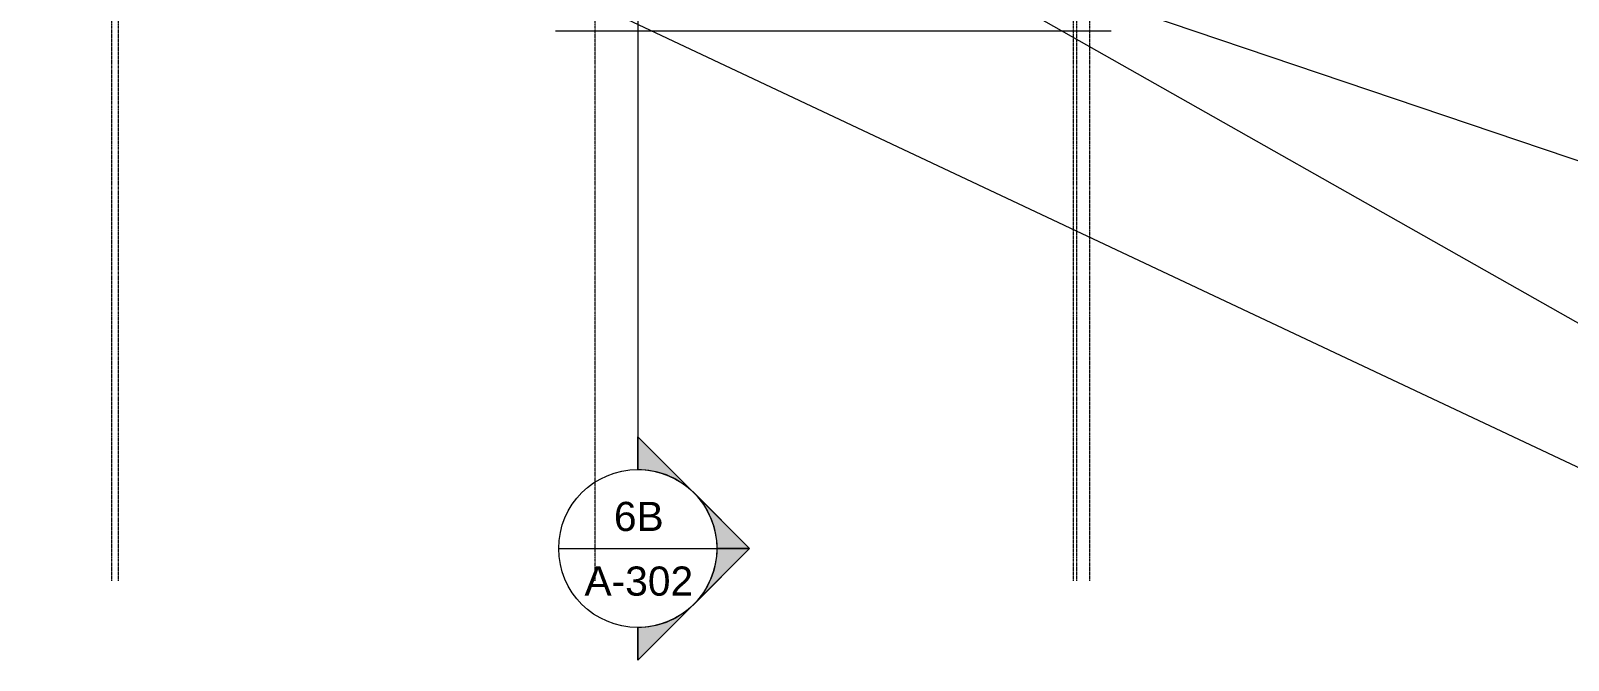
# Model space of a CAD drawing. Header units: inches. Extents: x 21035 to 27089, y -23277 to -20247.
# Drawn here: x 25638 to 26572, y -23276 to -22893 of the extents above; entities that cross this region are included whole.
import ezdxf

# ---------------------------------------------------------------- set-up
doc = ezdxf.new("R2010")
doc.units = ezdxf.units.IN
doc.header["$MEASUREMENT"] = 0
doc.linetypes.add('Grid Line 1_2_', pattern=[0.875, 0.5, -0.125, 0.125, -0.125])
for name, color, linetype, lineweight in [('A-ANNO-IDEN', 131, 'Continuous', 9), ('A-ROOF-OTLN', 132, 'Continuous', 9), ('G-ANNO-SYMB', 111, 'Continuous', 9), ('S-GRID', 1, 'Continuous', 9)]:
    doc.layers.add(name, color=color, linetype=linetype, lineweight=lineweight)
doc.styles.add('Arial_1', font='arial.ttf', dxfattribs={"height": 17.703593})

# ---------------------------------------------------------------- blocks, each defined once
blk = doc.blocks.new('Section - Section Head - Filled-1526-RCP - First Floor')
at = {"layer": 'G-ANNO-SYMB'}
h = blk.add_hatch(color=256, dxfattribs=at)
edge = h.paths.add_edge_path(flags=0)
edge.add_line((-0.4268, 0.1768), (-0.25, 0.3536))
edge.add_line((-0.25, 0.3536), (-0.25, 0.25))
edge.add_arc((-0.25, 0), 0.25, 90, 135)
h = blk.add_hatch(color=256, dxfattribs=at)
edge = h.paths.add_edge_path(flags=0)
edge.add_arc((-0.25, 0), 0.25, 45, 90)
edge.add_line((-0.25, 0.25), (-0.25, 0.3536))
edge.add_line((-0.25, 0.3536), (-0.0732, 0.1768))
h = blk.add_hatch(color=256, dxfattribs=at)
edge = h.paths.add_edge_path(flags=0)
edge.add_arc((-0.25, 0), 0.2503, 137.9216, 180)
edge.add_line((-0.5003, 0), (-0.6036, 0))
edge.add_line((-0.6036, 0), (-0.4358, 0.1678))
h = blk.add_hatch(color=256, dxfattribs=at)
edge = h.paths.add_edge_path(flags=0)
edge.add_line((-0.0642, 0.1678), (0.1036, 0))
edge.add_line((0.1036, 0), (0.0003, 0))
edge.add_arc((-0.25, 0), 0.2503, 0, 42.0784)
for p, q in [((-0.25, 0.3536), (-0.6036, 0)), ((-0.25, 0.3536), (-0.4268, 0.1768)), ((-0.25, 0.3536), (0.1036, 0)), ((-0.25, 0.25), (-0.25, 0.3536)), ((-0.0732, 0.1768), (-0.25, 0.3536)), ((-0.25, 0.3536), (-0.25, 0.25)), ((-0.4358, 0.1678), (-0.6036, 0)), ((0.1036, 0), (-0.0642, 0.1678)), ((-0.6036, 0), (-0.5003, 0)), ((0.0003, 0), (0.1036, 0)), ((-0.5, 0), (-0.6036, 0)), ((0, 0), (0.1036, 0))]:
    blk.add_line(p, q, dxfattribs=at)
for radius, start, end in [(0.25, 360, 180), (0.25, 90, 135), (0.25, 45, 90), (0.2503, 137.9216, 180), (0.2503, 0, 42.0784), (0.25, 180, 360)]:
    blk.add_arc((-0.25, 0), radius, start, end, dxfattribs=at)

msp = doc.modelspace()

# ---------------------------------------------------------------- linework, layer by layer
at = {"layer": 'A-ANNO-IDEN', "color": 163}
for p, q in [((25638.11547, -22715.47665), (26587.21442, -23162.60364)), ((26245.42823, -22859.65483), (26587.21442, -22975.17868)), ((26220.91517, -22868.53837), (26587.02692, -23075.76699))]:
    msp.add_line(p, q, dxfattribs=at)
at = {"layer": 'A-ROOF-OTLN', "color": 8}
msp.add_line((25956.89023, -22893.16462), (26294.39023, -22893.16462), dxfattribs=at)
at = {"layer": 'G-ANNO-SYMB'}
for p, q in [((26006.81696, -20363.10083), (26006.81696, -23159.64997)), ((25958.81696, -23207.64997), (26054.81696, -23207.64997))]:
    msp.add_line(p, q, dxfattribs=at)
at = {"layer": 'S-GRID', "linetype": 'Grid Line 1_2_'}
for p, q in [((25687.39023, -23227.3711), (25687.39023, -20361.60083)), ((25691.39023, -23227.3711), (25691.39023, -20361.60083)), ((25691.39023, -23227.3711), (25691.39023, -20361.60083)), ((25980.89023, -23227.3711), (25980.89023, -20361.60083)), ((25980.89023, -23227.3711), (25980.89023, -20361.60083)), ((26271.39023, -23227.3711), (26271.39023, -20361.60083)), ((26273.39023, -23227.3711), (26273.39023, -20361.60083)), ((26281.39023, -23227.3711), (26281.39023, -20361.60083)), ((26281.39023, -23227.3711), (26281.39023, -20361.60083))]:
    msp.add_line(p, q, dxfattribs=at)

# ---------------------------------------------------------------- block references
at = {"layer": 'G-ANNO-SYMB', "extrusion": (0, 0, -1), "xscale": 191.9999999999999, "yscale": 191.9999999999999, "zscale": 191.9999999999999, "rotation": 90.00000000000053}
msp.add_blockref('Section - Section Head - Filled-1526-RCP - First Floor', (-26006.81696, -23159.64997), dxfattribs=at)

# ---------------------------------------------------------------- texts
at = {"layer": 'G-ANNO-SYMB', "char_height": 17.703593, "attachment_point": 2, "line_spacing_factor": 0.938532, "style": 'Arial_1'}
for s, insert, width in [('6B', (26007.4317, -23179.31172), 36.072), ('A-302', (26007.4317, -23218.58421), 78.624)]:
    msp.add_mtext(s, dxfattribs=dict(at, insert=insert, width=width))

doc.saveas('drawing.dxf')
